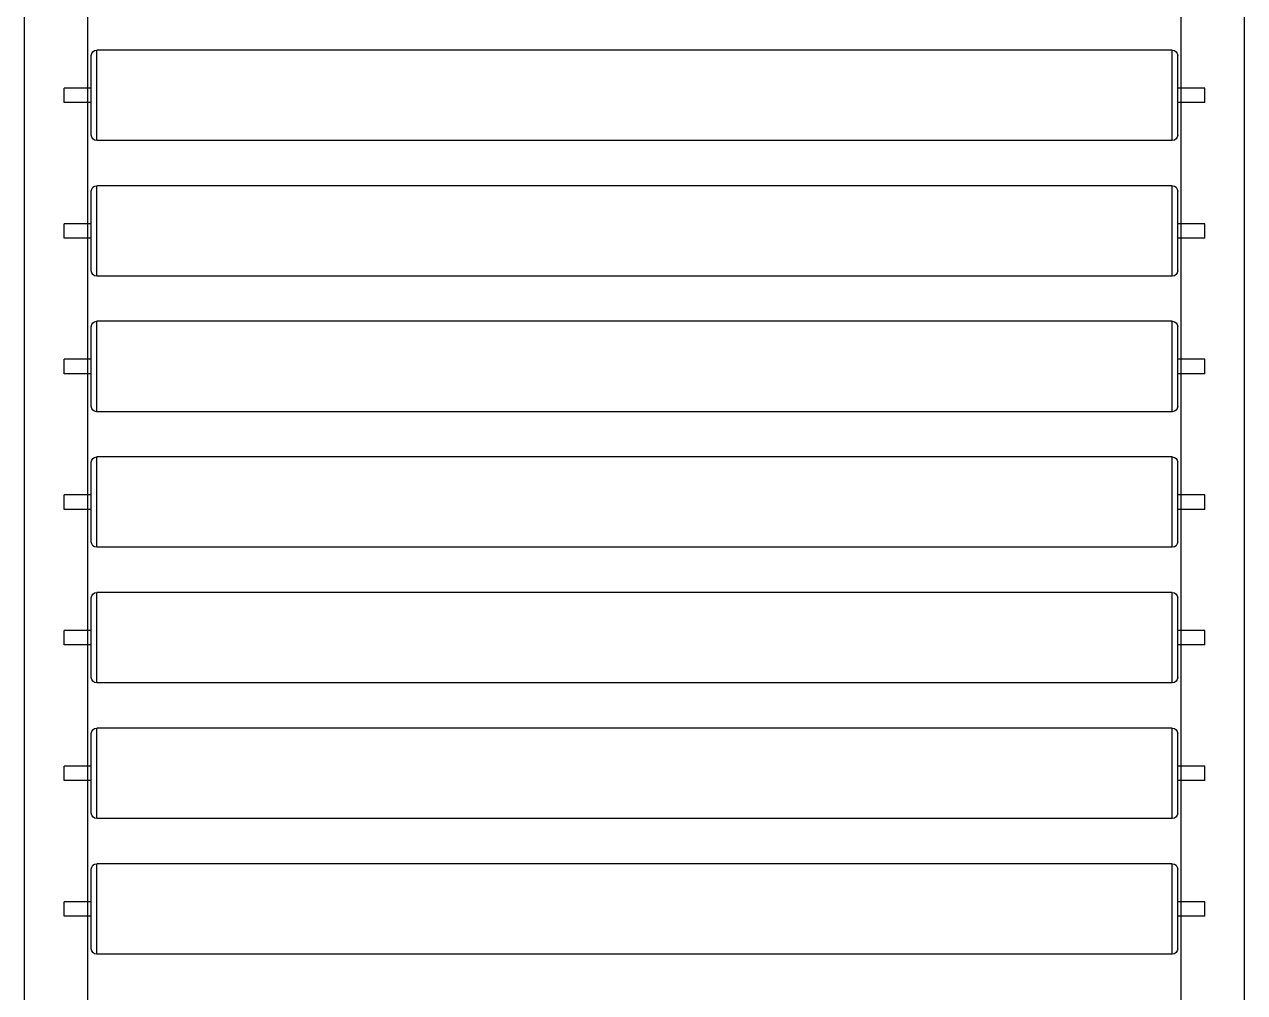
# Model space of a CAD drawing. Header units: inches. Extents: x -116118 to 73671, y 138219 to 302509.
# Drawn here: x -57697 to -56820, y 251283 to 251979 of the extents above; entities that cross this region are included whole.
import ezdxf

# ---------------------------------------------------------------- set-up
doc = ezdxf.new("R2010")
doc.units = ezdxf.units.IN
doc.header["$MEASUREMENT"] = 0
doc.layers.get('0').update_dxf_attribs({"color": 250})

# ---------------------------------------------------------------- blocks, each defined once
blk = doc.blocks.new('ROLLER600')
at = {"color": 254}
for p, q in [((8, 231.77), (3008, 231.77)), ((1991.5, 209.77), (1991.5, 194.77)), ((1991.5, 209.77), (1999.5, 209.77)), ((1999.5, 209.77), (1999.5, 194.77)), ((2066.5, 209.77), (2066.5, 194.77)), ((2066.5, 209.77), (2074.5, 209.77)), ((2074.5, 209.77), (2074.5, 194.77)), ((2141.5, 209.77), (2141.5, 194.77)), ((2141.5, 209.77), (2149.5, 209.77)), ((2149.5, 209.77), (2149.5, 194.77)), ((2216.5, 209.77), (2216.5, 194.77)), ((2216.5, 209.77), (2224.5, 209.77)), ((2224.5, 209.77), (2224.5, 194.77)), ((2291.5, 209.77), (2291.5, 194.77)), ((2291.5, 209.77), (2299.5, 209.77)), ((2299.5, 209.77), (2299.5, 194.77)), ((2366.5, 209.77), (2366.5, 194.77)), ((2366.5, 209.77), (2374.5, 209.77)), ((2374.5, 209.77), (2374.5, 194.77)), ((2441.5, 209.77), (2441.5, 194.77)), ((2441.5, 209.77), (2449.5, 209.77)), ((2449.5, 209.77), (2449.5, 194.77)), ((8, 196.77), (3008, 196.77)), ((1970.5, 191.77), (2020.5, 191.77)), ((1970.5, 191.77), (1970.5, -403.23)), ((1973.5, 194.77), (2017.5, 194.77)), ((2020.5, 191.77), (2020.5, -403.23)), ((2045.5, 191.77), (2095.5, 191.77)), ((2045.5, 191.77), (2045.5, -403.23)), ((2048.5, 194.77), (2092.5, 194.77)), ((2095.5, 191.77), (2095.5, -403.23)), ((2120.5, 191.77), (2170.5, 191.77)), ((2120.5, 191.77), (2120.5, -403.23)), ((2123.5, 194.77), (2167.5, 194.77)), ((2170.5, 191.77), (2170.5, -403.23)), ((2195.5, 191.77), (2245.5, 191.77)), ((2195.5, 191.77), (2195.5, -403.23)), ((2198.5, 194.77), (2242.5, 194.77)), ((2245.5, 191.77), (2245.5, -403.23)), ((2270.5, 191.77), (2320.5, 191.77)), ((2270.5, 191.77), (2270.5, -403.23)), ((2273.5, 194.77), (2317.5, 194.77)), ((2320.5, 191.77), (2320.5, -403.23)), ((2345.5, 191.77), (2395.5, 191.77)), ((2345.5, 191.77), (2345.5, -403.23)), ((2348.5, 194.77), (2392.5, 194.77)), ((2395.5, 191.77), (2395.5, -403.23)), ((2420.5, 191.77), (2470.5, 191.77)), ((2420.5, 191.77), (2420.5, -403.23)), ((2423.5, 194.77), (2467.5, 194.77)), ((2470.5, 191.77), (2470.5, -403.23)), ((1970.5, -403.23), (2020.5, -403.23)), ((2045.5, -403.23), (2095.5, -403.23)), ((2120.5, -403.23), (2170.5, -403.23)), ((2195.5, -403.23), (2245.5, -403.23)), ((2270.5, -403.23), (2320.5, -403.23)), ((2345.5, -403.23), (2395.5, -403.23)), ((2420.5, -403.23), (2470.5, -403.23)), ((8, -408.23), (3008, -408.23)), ((1973.5, -406.23), (2017.5, -406.23)), ((1991.5, -406.23), (1991.5, -421.23)), ((1999.5, -406.23), (1999.5, -421.23)), ((2048.5, -406.23), (2092.5, -406.23)), ((2066.5, -406.23), (2066.5, -421.23)), ((2074.5, -406.23), (2074.5, -421.23)), ((2123.5, -406.23), (2167.5, -406.23)), ((2141.5, -406.23), (2141.5, -421.23)), ((2149.5, -406.23), (2149.5, -421.23)), ((2198.5, -406.23), (2242.5, -406.23)), ((2216.5, -406.23), (2216.5, -421.23)), ((2224.5, -406.23), (2224.5, -421.23)), ((2273.5, -406.23), (2317.5, -406.23)), ((2291.5, -406.23), (2291.5, -421.23)), ((2299.5, -406.23), (2299.5, -421.23)), ((2348.5, -406.23), (2392.5, -406.23)), ((2366.5, -406.23), (2366.5, -421.23)), ((2374.5, -406.23), (2374.5, -421.23)), ((2423.5, -406.23), (2467.5, -406.23)), ((2441.5, -406.23), (2441.5, -421.23)), ((2449.5, -406.23), (2449.5, -421.23)), ((1991.5, -421.23), (1999.5, -421.23)), ((2066.5, -421.23), (2074.5, -421.23)), ((2141.5, -421.23), (2149.5, -421.23)), ((2216.5, -421.23), (2224.5, -421.23)), ((2291.5, -421.23), (2299.5, -421.23)), ((2366.5, -421.23), (2374.5, -421.23)), ((2441.5, -421.23), (2449.5, -421.23)), ((8, -443.23), (3008, -443.23))]:
    blk.add_line(p, q, dxfattribs=at)
for centre, start, end in [((1973.5, 191.77), 90, 180), ((2017.5, 191.77), 0, 90), ((2048.5, 191.77), 90, 180), ((2092.5, 191.77), 0, 90), ((2123.5, 191.77), 90, 180), ((2167.5, 191.77), 0, 90), ((2198.5, 191.77), 90, 180), ((2242.5, 191.77), 0, 90), ((2273.5, 191.77), 90, 180), ((2317.5, 191.77), 0, 90), ((2348.5, 191.77), 90, 180), ((2392.5, 191.77), 0, 90), ((2423.5, 191.77), 90, 180), ((2467.5, 191.77), 0, 90), ((1973.5, -403.23), 180, 270), ((2017.5, -403.23), 270, 0), ((2048.5, -403.23), 180, 270), ((2092.5, -403.23), 270, 0), ((2123.5, -403.23), 180, 270), ((2167.5, -403.23), 270, 0), ((2198.5, -403.23), 180, 270), ((2242.5, -403.23), 270, 0), ((2273.5, -403.23), 180, 270), ((2317.5, -403.23), 270, 0), ((2348.5, -403.23), 180, 270), ((2392.5, -403.23), 270, 0), ((2423.5, -403.23), 180, 270), ((2467.5, -403.23), 270, 0)]:
    blk.add_arc(centre, 3, start, end, dxfattribs=at)
blk = doc.blocks.new('SETUP')
at = {"color": 3, "xscale": -1, "rotation": 90}
blk.add_blockref('ROLLER600', (46615.76, -20397.58), dxfattribs=at)

msp = doc.modelspace()

# ---------------------------------------------------------------- block references
at = {"xscale": 1.3, "yscale": 1.3, "zscale": 1.3, "rotation": 180}
msp.add_blockref('SETUP', (3479.29, 222231.7), dxfattribs=at)

doc.saveas('drawing.dxf')
